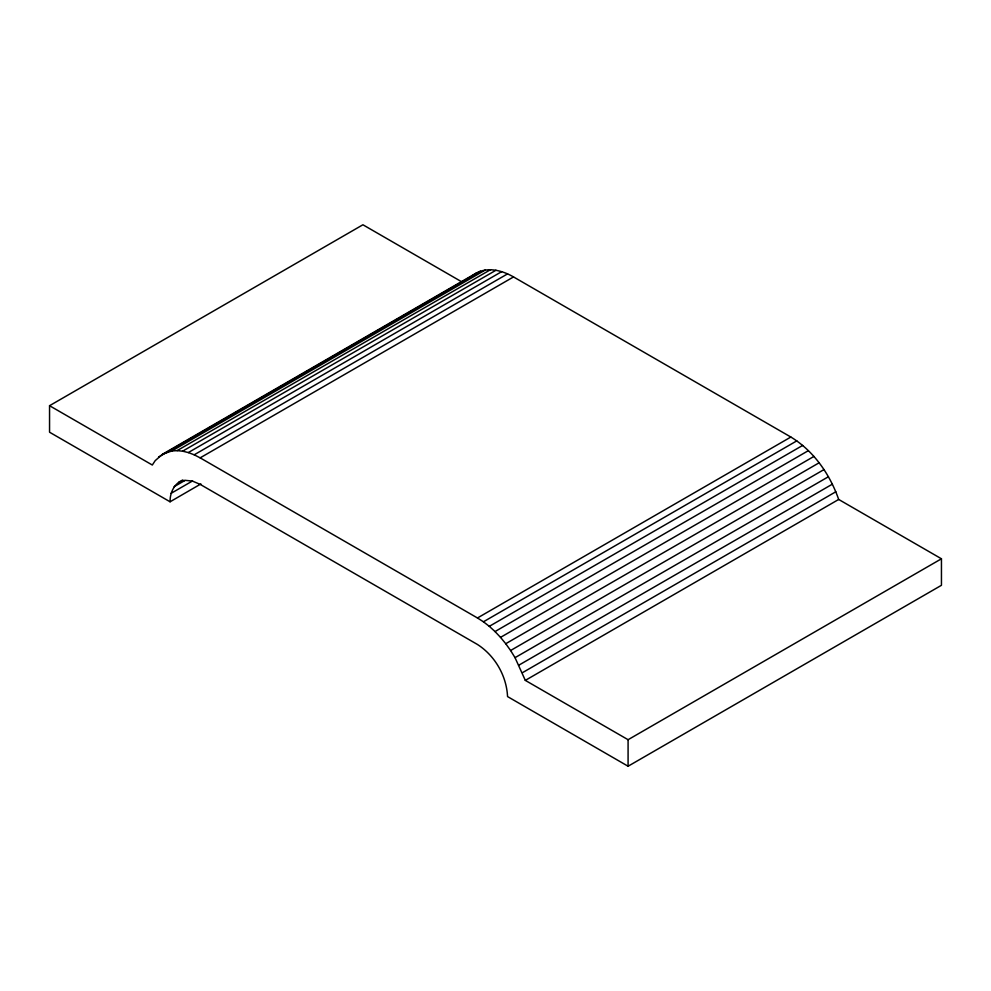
<?xml version="1.0" encoding="UTF-8"?>
<svg xmlns="http://www.w3.org/2000/svg" width="991" height="991" viewBox="0 0 991 991"><rect width="100%" height="100%" fill="white"/><g stroke="black" fill="none" stroke-linecap="round" stroke-linejoin="round"><path stroke-width="1.49" d="M182.901 479.941C174.205 483.546 169.87 492.713 170.08 501.793L49.55 432.212L49.55 405.703L362.917 224.771L461.682 281.791M178.888 482.258L185.119 480.338L192.365 481.056L200.145 484.364L477.476 644.484C494.967 655.732 506.55 675.8 507.553 696.574L628.083 766.229L941.45 585.297L941.45 558.788L838.683 499.452C829.925 474.392 813.822 450.992 790.855 437.043L513.524 276.935C502.412 270.493 487.857 266.567 475.965 273.256L162.586 454.175L155.191 460.654L152.317 465.027L49.55 405.703M472.001 276.105L475.965 273.256M158.622 457.024L480.4 271.224M162.586 454.175L171.877 450.955L485.256 270.035M171.877 450.955L177.092 450.632L490.471 269.713M177.092 450.632L182.604 451.178L495.971 270.246M182.604 451.178L188.327 452.565L501.694 271.645M188.327 452.565L194.199 454.807L507.565 273.888M194.199 454.807L200.145 457.854L513.524 276.935M174.106 486.692L184.821 480.511M171.096 493.332L192.527 480.957M170.08 501.793L200.876 483.942M200.145 457.854L477.476 617.975L790.855 437.043M477.476 617.975L483.435 621.791L796.801 440.871M483.435 621.791L489.306 626.337L802.673 445.417M489.306 626.337L495.029 631.552L808.396 450.632M495.029 631.552L500.529 637.374L813.908 456.442M500.529 637.374L505.744 643.716L819.123 462.785M505.744 643.716L510.6 650.505L823.979 469.585M941.45 558.788L628.083 739.707L525.317 680.383L515.035 657.665L828.414 476.733M518.999 665.085L832.378 484.165M522.443 672.691L835.809 491.771M525.317 680.383L838.683 499.452M510.6 650.505L515.035 657.665M628.083 739.707L628.083 766.229"/></g></svg>
